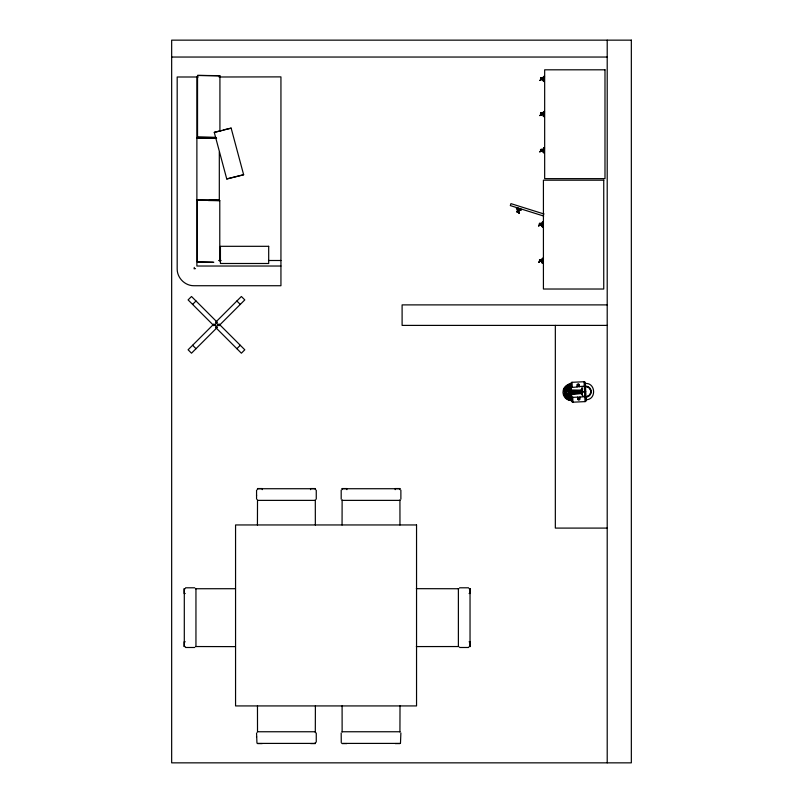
<?xml version="1.0" encoding="UTF-8"?>
<svg xmlns="http://www.w3.org/2000/svg" width="803" height="803" viewBox="0 0 803 803"><rect width="100%" height="100%" fill="white"/><g stroke="black" fill="none" stroke-linecap="round" stroke-linejoin="round"><path stroke-width="1.2" d="M539.576 224.96L539.807 223.344L539.184 224.288M539.576 261.276L539.646 261.929L539.807 261.236A1.064 1.064 0 0 0 540.56 261.206C543.882 257.06 534.356 266.445 541.112 260.232M539.696 224.96L539.706 224.248L539.506 224.8M539.626 260.533C541.603 260.634 538.753 259.499 539.696 261.487M539.837 260.363L539.827 260.834M542.346 78.684L541.704 77.801A1.064 1.064 0 0 0 540.971 77.831L541.061 79.457A1.064 1.064 0 0 0 541.804 79.397L542.336 78.463M541.061 114.337L540.891 115.23L540.831 114.106M542.186 114.217L541.794 114.538A1.064 1.064 0 0 1 541.071 114.548L540.931 112.962A1.064 1.064 0 0 1 541.694 112.932L542.246 113.384M541.081 78.553L541.051 79.708M540.831 150.422L541.854 149.84L540.911 150.271M541.071 114.377L541.081 113.665M540.961 150.201L541.081 149.98M540.961 113.885L540.941 114.608M539.837 224.278L540.63 224.268L540.168 223.666M517.714 210.858L517.142 211.691M540.841 114.106C540.068 112.029 542.025 115.562 541.684 113.343M543.992 78.774L542.065 78.604M542.045 114.086L543.982 114.197M540.79 224.499L542.738 224.569M543.992 150.201L542.055 150.131M540.81 260.473L542.748 260.584M543.039 225.713L542.918 226.998L543.24 221.909L542.637 221.869L542.316 226.968L542.918 226.998L542.958 225.743M542.918 263.324L543.24 258.225L542.918 263.324L543.24 258.225L542.637 258.185L542.316 263.284L542.918 263.324L542.958 262.059M256.558 495.029L256.558 495.541M541.061 79.226L540.831 79.868M540.841 113.906L541.051 112.962A1.064 1.064 0 0 1 541.704 112.912M542.115 149.478L541.794 150.854A1.064 1.064 0 0 1 541.061 150.884L541.061 150.653M539.626 225.653L539.777 223.395A1.064 1.064 0 0 1 540.449 223.314M542.045 78.975L543.982 79.045M543.982 150.462L542.035 150.352M540.8 260.784L542.738 260.845M542.758 224.278L540.82 224.178M540.951 78.282C541.624 79.658 541.553 77.771 540.961 78.152M540.981 149.85L541.031 149.278A1.064 1.064 0 0 1 541.704 149.228L542.105 149.509M540.841 151.165L540.429 149.97M540.831 150.823L540.851 151.536L540.75 150.733M539.606 224.087L539.817 223.656M539.606 260.403L539.666 259.66L539.616 260.222M539.807 261.517L539.586 261.387M543.721 114.217L543.661 113.173M582.426 395.106L581.131 393.701A1.827 1.736 -2.7 0 0 580.469 393.621L571.897 394.574L570.09 392.366L571.676 389.987L580.308 390.128A1.847 1.757 -2.7 0 0 581.342 389.766L582.115 388.471M542.918 226.998L543.24 221.909L543.119 223.194M542.055 113.815L543.992 113.885M540.921 79.878L541.041 79.597M540.991 113.243L540.941 113.012M540.971 115.06L541.041 114.709M541.041 151.024L540.831 151.285M539.616 223.907L539.666 223.344L539.827 223.927M539.676 225.372L539.787 225.241M543.31 112.942L543.41 111.878L543.149 116.094L543.24 115.03M543.31 149.258L543.41 148.194L543.149 152.409L543.24 151.345M542.065 259.64L542.166 258.576L541.905 262.792L541.995 261.728M194.296 267.409L194.105 268.794L195.5 268.614M517.564 211.851C515.636 211.269 519.461 212.303 517.815 210.838M518.708 208.921L518.226 210.818L518.959 209.021M520.143 209.071L521.338 209.573L521.127 210.135L516.359 208.308L516.57 207.736L521.338 209.573L518.949 208.7M540.59 78.122L540.66 79.186M540.59 113.233L540.509 114.126M542.176 114.247L542.256 113.353M517.052 211.982L516.871 211.52A1.064 1.064 0 0 1 517.082 210.818L518.116 210.466L518.638 211.199A1.064 1.064 0 0 1 518.447 211.912L518.216 212.163M517.614 212.303L518.447 211.912A1.064 1.064 0 0 0 518.618 211.189M400.486 743.166L400.878 732.968M540.76 224.79L540.69 223.395M539.516 259.77L539.586 261.166M192.6 304.407L196.012 300.995M213.498 324.372L188.093 349.787L191.505 353.2L217.201 327.494M215.977 321.903L241.382 296.488L244.795 299.9L219.099 325.606M213.889 325.697L217.302 322.284M215.585 327.403L218.998 323.99M236.875 348.693L240.288 345.28M540.158 260.845L539.245 261.346L539.977 260.865M581.342 389.766L582.175 389.806M568.102 392.968L568.133 392.316M540.77 224.77L540.549 224.92A1.064 1.064 0 0 1 539.817 224.95L539.184 224.037M539.506 259.791L539.726 259.64A1.064 1.064 0 0 1 540.459 259.61L541.081 260.292M540.038 259.991L539.706 260.423M569.849 393.811L569.186 393.691M214.331 132.354L231.144 128.129L243.64 174.743L226.747 178.959L214.26 132.344L221.889 130.518M226.747 178.959L243.64 174.743M223.314 130.006L231.144 128.129M568.785 384.266L570.933 383.874A8.361 8.361 0 0 0 562.973 392.617A8.361 8.361 0 0 0 571.716 400.577L569.538 400.396M585.206 383.513C595.716 382.369 596.709 399.663 586.14 399.753M582.305 392.456L571.324 392.978L571.294 392.466M585.658 397.134L586.009 397.073A5.45 5.45 0 0 0 591.199 391.362A5.45 5.45 0 0 0 585.497 386.173M586.039 397.706L586.13 399.713M571.324 392.978L584.684 391.723M572.027 382.308L584.082 381.736A1.184 1.184 0 0 1 585.337 382.88L586.16 400.356A1.184 1.184 0 0 1 585.016 401.62L572.961 402.193A1.184 1.184 0 0 1 571.706 401.038L570.873 383.563A1.184 1.184 0 0 1 572.027 382.308L572.258 387.126M583.41 396.863C586.27 397.415 590.968 395.809 590.878 391.382C589.241 382.358 576.684 388.271 571.043 387.187L571.284 390.258M571.224 390.971L582.205 390.449M571.254 391.633L582.235 391.111M571.294 392.306L585.748 391.623M571.355 393.641L582.336 393.129M581.402 393.811L582.366 393.771M540.178 223.646L539.706 224.308L539.837 223.646M171.661 57.043L607.209 57.043M198.14 76.998L177.182 76.998L177.182 269.015C177.092 277.908 185.001 285.818 193.884 285.727L280.94 285.727L280.94 76.887L219.028 76.998M218.617 260.493L221.106 260.493M268.473 260.493L280.94 260.493M280.94 266.024L196.886 266.024L196.886 76.998M607.209 304.889L402.102 304.889L402.102 325.396L607.209 325.396M257.512 488.726L315.308 488.726M342.128 488.726L399.934 488.726M257.512 500.379L315.308 500.379M342.128 500.379L399.934 500.379M607.209 528.093L555.335 528.093L555.335 325.396M185.553 587.796L194.727 587.796M459.597 587.796L468.611 587.796M185.222 588.74L184.128 588.74L184.128 593.477L185.222 593.477M195.43 588.74L235.51 588.709M416.335 588.669L458.904 588.74M469.103 588.74L470.207 588.74L470.207 593.477L469.103 593.477M185.222 641.808L184.128 641.808L184.128 646.545L185.222 646.545M469.103 641.808L470.207 641.808L470.207 646.545L469.103 646.545M195.43 646.545L235.51 646.626M416.335 646.576L458.904 646.545M185.553 647.489L194.727 647.489M459.597 647.489L468.611 647.489M257.512 731.754L315.308 731.754M342.128 731.754L399.934 731.754M257.512 743.407L315.308 743.407M342.128 743.407L399.934 743.407M257.512 743.578L262.25 743.578M310.57 743.578L315.308 743.578L315.308 742.474M342.128 743.578L346.866 743.578M395.196 743.578L399.934 743.578M219.922 131.411L219.922 75.813L197.538 75.432L197.538 137.203L216.469 137.564M219.309 152.048L219.309 200.228L209.713 200.148M219.781 261.176L219.781 200.64L208.399 200.539M215.866 138.427L196.926 138.066A67.432 0.532 0 0 1 216.589 138.307M213.126 262.36L197.397 262.019L197.397 200.248A67.432 0.532 0 0 1 219.781 200.64M571.565 397.405L571.515 395.367M198.251 199.947L197.026 199.877A67.432 0.532 0 0 1 219.309 200.228M543.26 78.885L543.982 78.925M543.782 78.072L543.721 79.116M542.416 259.871L542.477 260.915M517.122 211.51L517.483 211.601M517.333 211.55L519.109 212.193L518.537 212.052M197.929 200.318L197.397 200.248M570.19 391.613C569.468 389.696 567.942 392.506 568.996 393.47M518.768 212.243L518.367 212.002M517.634 212.323L517.032 211.962M517.744 211.801L518.909 212.293L518.226 211.841M517.654 211.651L518.206 211.962M544.093 214.02L510.929 203.631L510.317 205.588L543.661 216.037M517.754 208.158L521.338 209.573M519.541 209.974L520.525 210.386L516.58 208.87L517.574 209.282M541.774 113.454L540.961 113.263M539.576 224.75L539.606 225.442M236.875 300.995L240.288 304.407M216.91 321.903L191.505 296.488L188.093 299.9L213.498 325.315M219.289 324.282L244.795 349.787L241.382 353.2L215.877 327.694M215.585 322.284L218.998 325.697M213.889 323.99L217.302 327.403M192.6 345.28L196.012 348.693M568.574 393.51L568.665 399.874L568.474 391.422M256.95 743.166L256.558 732.968M341.185 732.968L341.265 742.655M541.051 77.861L540.981 78.423L540.941 77.911M540.961 115.12L540.831 114.508M584.082 381.736L585.016 401.62M582.034 386.665L582.275 391.784M582.275 391.944L582.516 396.913L571.535 397.425A5.129 5.129 0 0 0 572.85 397.194M579.485 386.785L579.395 384.978A1.215 1.215 0 0 0 576.986 385.089L577.076 386.895M579.967 397.033L580.057 398.84A1.215 1.215 0 0 1 577.638 398.95L577.558 397.144M572.74 397.375L572.961 402.193M570.401 390.609L569.809 384.577L570.07 394.183M570.622 395.247L570.542 400.135L570.08 394.102M569.437 390.649L568.915 384.617L568.956 390.67M569.598 394.122L569.648 400.185L569.116 394.153M568.634 390.609L568.805 394.243M256.558 737.104L256.558 736.592M607.209 40.15L607.209 762.85M470.036 588.74L470.036 646.545M458.383 588.74L458.383 646.545M400.878 490.141L400.878 499.165M399.934 489.649L399.934 488.555L395.196 488.555L395.196 489.649M399.934 499.857L399.964 525.021M400.014 705.867L399.934 731.985M346.866 489.649L346.866 488.555L342.128 488.555L342.128 489.649M342.128 499.857L342.058 525.021M342.098 705.867L342.128 731.985M341.185 490.141L341.185 499.165M316.262 490.141L316.262 499.165M316.262 732.968L316.262 742.143M315.308 489.649L315.308 488.555L310.57 488.555L310.57 489.649M315.308 499.857L315.338 525.021M315.388 705.867L315.308 732.677M262.25 489.649L262.25 488.555L257.512 488.555L257.512 489.649M257.512 499.857L257.432 525.021M257.472 705.867L257.512 731.985M256.558 490.141L256.558 499.165M195.952 588.74L195.952 646.545M184.299 588.74L184.299 646.545M585.507 386.504A5.129 5.129 0 0 1 590.757 392.717A5.129 5.129 0 0 1 583.4 396.18M568.454 392.948A1.184 1.184 0 0 1 566.537 393.209A1.184 1.184 0 0 1 566.948 391.322A1.184 1.184 0 0 1 568.584 392.356M197.397 262.019A67.432 0.532 0 0 1 213.819 262.2M197.538 75.432A67.432 0.532 0 0 1 219.922 75.813M197.538 137.203A67.432 0.532 0 0 1 215.736 137.413M540.56 224.89A1.064 1.064 0 0 1 539.827 224.93M541.804 150.823A1.064 1.064 0 0 1 541.071 150.864M543.23 79.336L543.31 78.242L543.25 79.326M543.23 114.448L543.31 113.353L543.25 114.438M543.23 150.763L543.31 149.669L543.25 150.753M541.985 224.83L542.065 223.736L541.985 224.83M541.985 261.146L542.065 260.052L542.005 261.136M543.179 79.939L543.149 80.983L543.41 76.767L543.179 79.939M541.935 225.432L541.905 226.476L542.166 222.26L541.935 225.432M543.661 149.488L543.721 150.542L543.661 149.488M542.416 223.555L542.477 224.599L542.416 223.555M543.882 76.385L543.561 81.474L544.163 81.515L544.484 76.415L543.882 76.385M543.882 111.487L543.561 116.586L544.163 116.626L544.484 111.527L543.882 111.487M543.882 147.812L543.561 152.901L544.163 152.941L544.484 147.842L543.882 147.812M577.387 384.858C578.541 387.939 579.726 382.539 577.387 384.858M578.05 398.72C579.194 401.801 580.378 396.391 578.05 398.72M567.741 385.179L568.263 391.332L567.761 385.129M566.788 385.611L567.289 391.111L566.788 385.611M567.189 393.982L567.681 399.513L567.209 393.932M566.195 393.48L566.677 398.679L566.215 393.43M565.864 386.524L566.336 391.503L565.864 386.524M564.951 387.458L565.402 392.245L564.971 387.417M565.212 393.048L565.673 397.836L565.212 393.048M564.057 389.104L564.499 392.286L564.077 389.074M564.248 393.048L564.69 396.23L564.248 393.048M517.935 208.9L518.868 209.392L517.935 208.9M542.176 78.282L539.857 80.481L542.176 78.282M542.176 113.384L539.857 115.592L542.176 113.384M542.176 149.699L539.857 151.908L542.176 149.699M540.931 223.766L538.612 225.974L540.931 223.766M541.232 78.885L540.66 79.698L541.232 78.885M541.232 113.996L540.66 114.809L541.232 113.996M541.232 150.312L540.66 151.125L541.232 150.312M539.987 224.378L539.415 225.191L539.987 224.378M517.855 210.376L519.069 213.367L517.855 210.376M518.156 211.46L518.357 212.484L518.156 211.46M631.339 40.15L171.661 40.15L171.661 762.85L631.339 762.85L631.339 40.15M604.99 69.811L544.665 69.811L544.665 178.637L604.99 178.637L604.99 69.811M603.746 180.193L543.42 180.193L543.42 289.02L603.746 289.02L603.746 180.193M268.694 246.31L220.434 246.31L220.434 263.494L268.694 263.494L268.694 246.31M416.546 524.951L235.56 524.951L235.56 705.927L416.546 705.927L416.546 524.951M518.136 209.463L519.15 209.864L518.136 209.463"/></g></svg>
